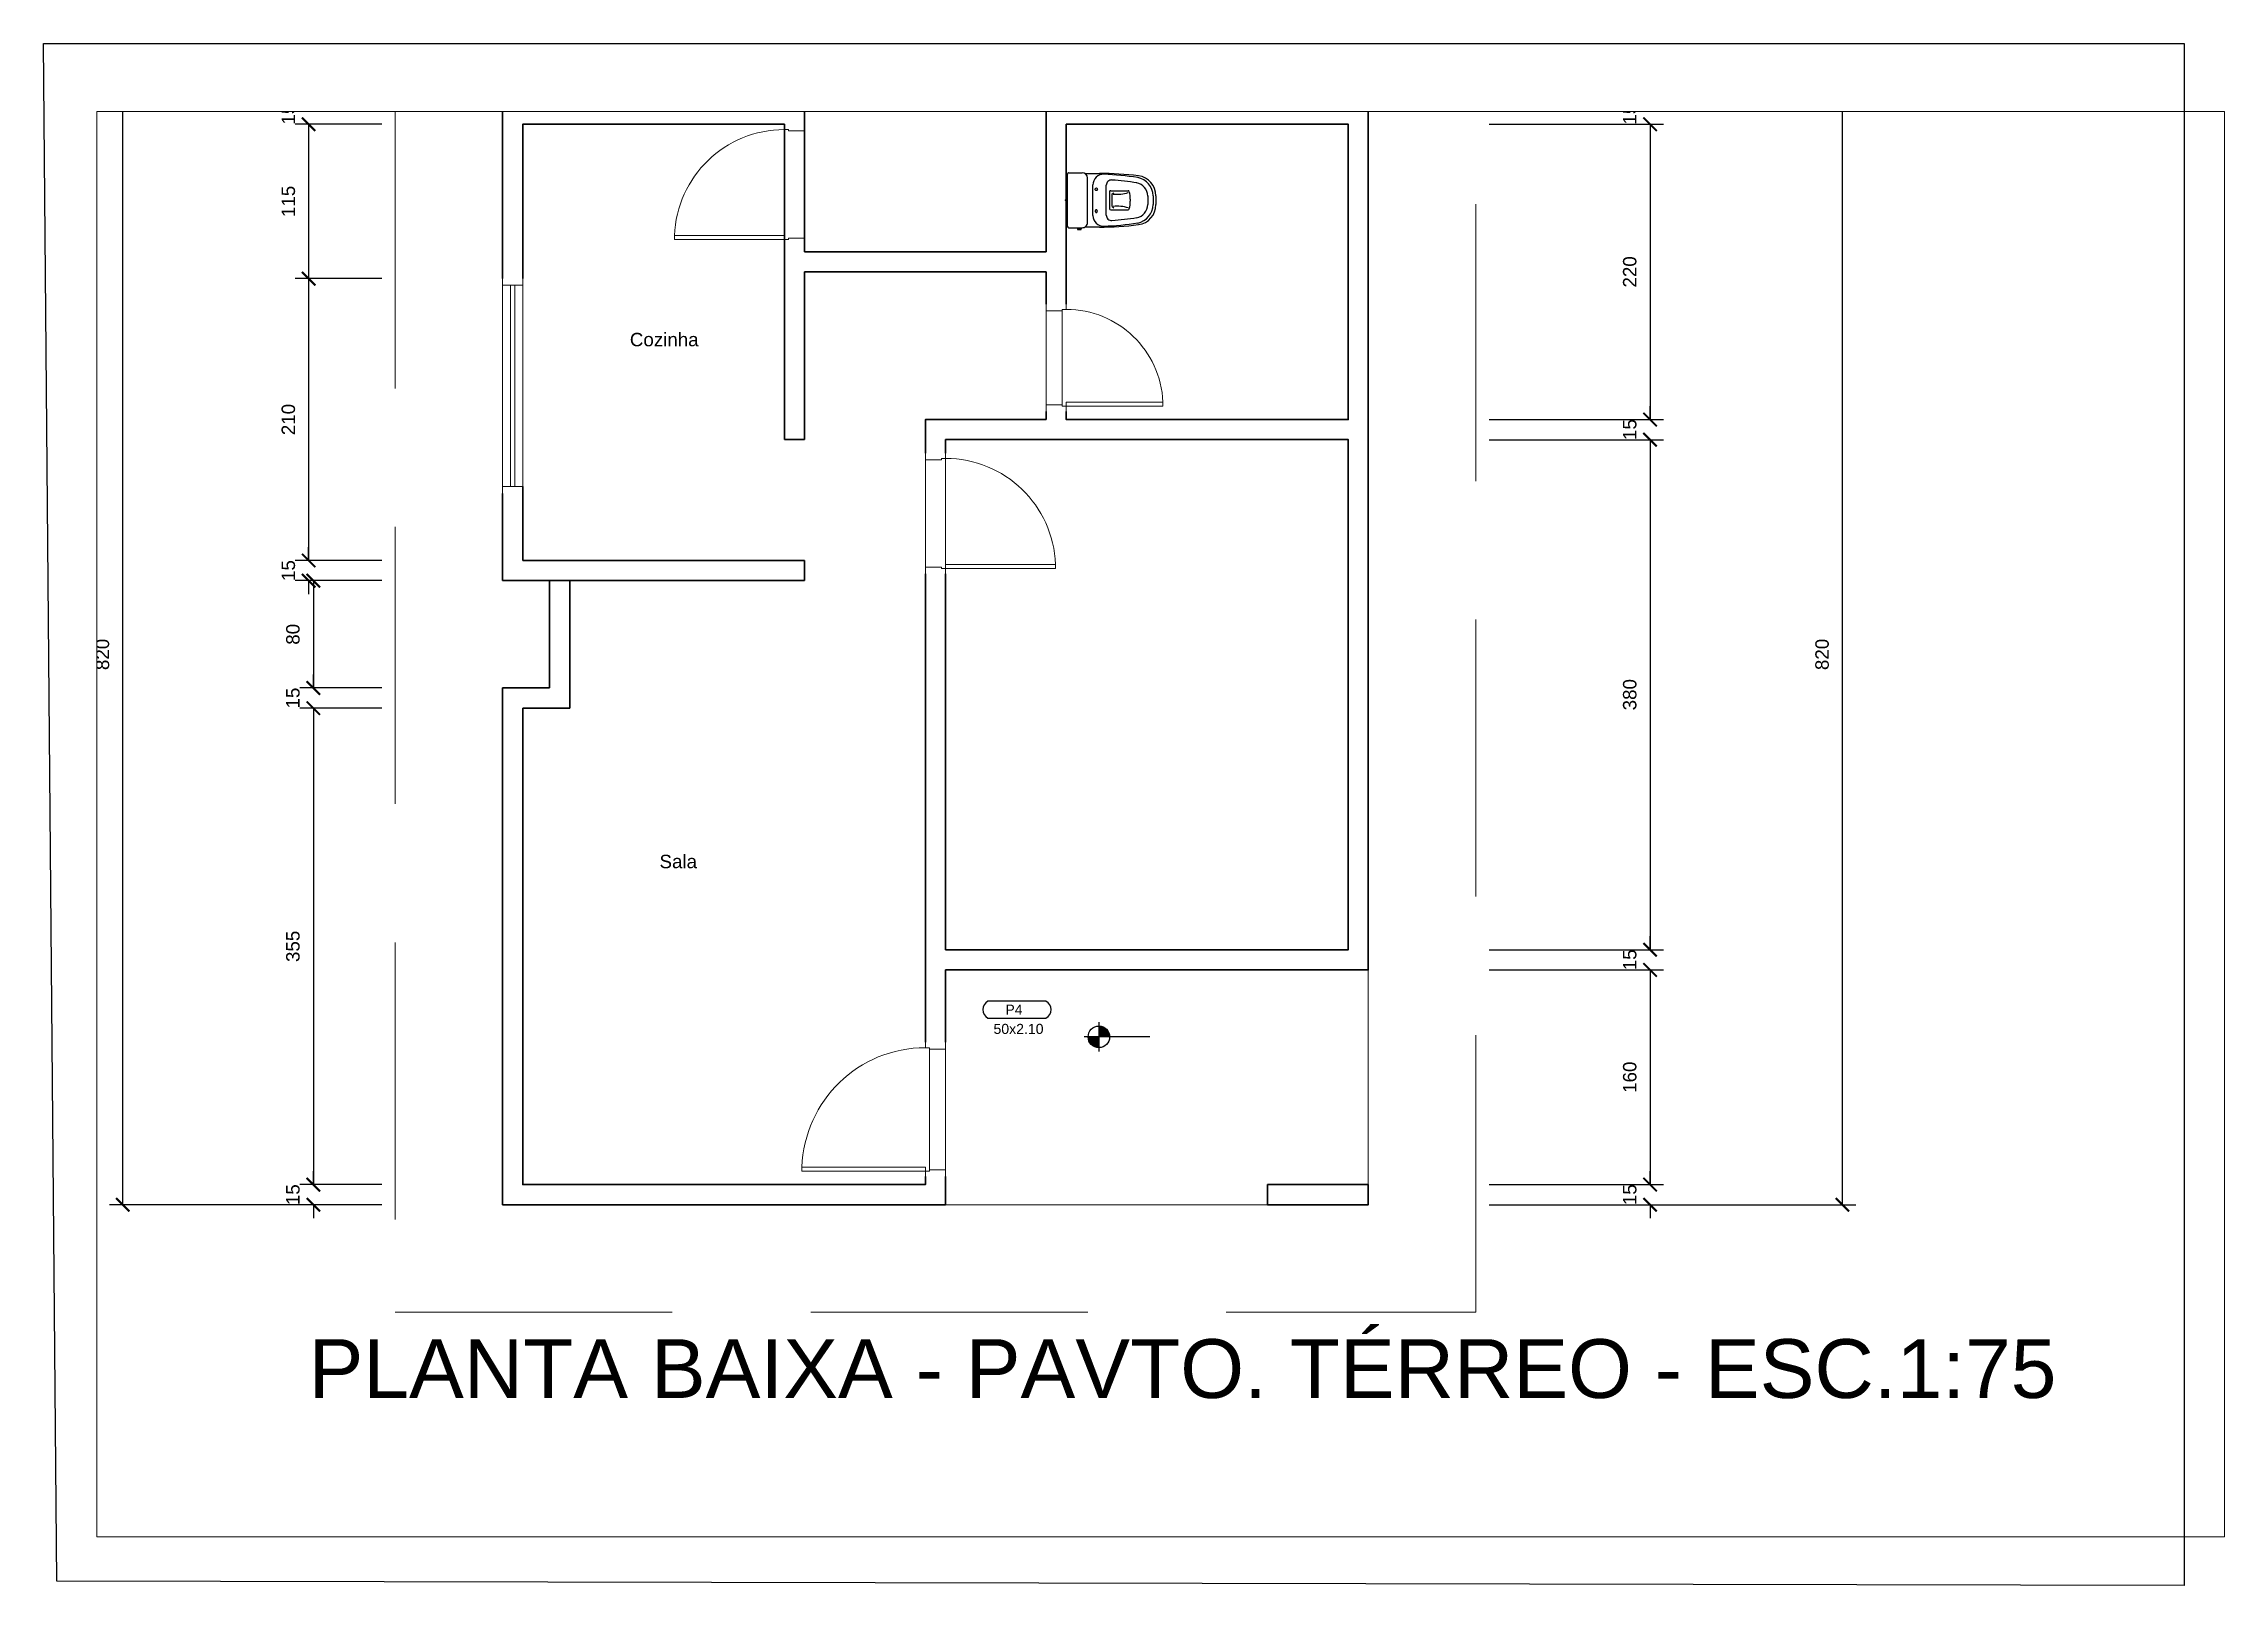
# Paper-space layout 'Layout1' of a CAD drawing. Header units: millimetres. Extents: x -1 to 284, y -3 to 198.
# The model-space entities are those that its viewports show. They can reach past a viewport. Long polylines and large blocks are cut down to what shows.
import ezdxf
from ezdxf.enums import TextEntityAlignment as Align

# ---------------------------------------------------------------- set-up
doc = ezdxf.new("R2010")
doc.units = ezdxf.units.MM
doc.linetypes.add('HIDDEN', pattern=[9.525, 6.35, -3.175])
for name, color, linetype, lineweight in [('Janelas', 2, 'Continuous', 20), ('Paredes', 5, 'Continuous', 50), ('Peitoril', 9, 'Continuous', 9), ('Piso', 251, 'Continuous', 9), ('Portas', 2, 'Continuous', 20), ('Projeção', 8, 'HIDDEN', 15), ('Soleira', 8, 'Continuous', 9), ('Texto', 3, 'Continuous', 20)]:
    doc.layers.add(name, color=color, linetype=linetype, lineweight=lineweight)
doc.layers.add('Vport', color=7, linetype='Continuous', plot=False)
doc.styles.add('arial', font='arial.ttf')
doc.styles.add('REGUA60', font='arial.ttf', dxfattribs={"width": 1.4})
doc.styles.add('Text 2 mm', font='arial.ttf', dxfattribs={"height": 2})
doc.dimstyles.new('Minha cota', dxfattribs={"dimscale": 0, "dimtxt": 2, "dimasz": 2, "dimexe": 2, "dimexo": 2, "dimgap": 2, "dimtad": 1, "dimtoh": 1, "dimzin": 9, "dimtxsty": 'Text 2 mm', "dimblk": 'ARCHTICK', "dimcen": 2, "dimclrt": 2, "dimaunit": 1, "dimadec": 3, "dimazin": 0, "dimtfac": 1, "dimtix": 1, "dimtofl": 0, "dimtmove": 2, "dimatfit": 3, "dimfxl": 1, "dimarcsym": 0})

# ---------------------------------------------------------------- blocks, each defined once
blk = doc.blocks.new('*U3')
at = {"color": 0, "linetype": 'ByBlock', "lineweight": -2}
for p, q in [((-0.219, -0.095), (-0.219, -0.114)), ((-0.205, -0.09), (-0.214, -0.09)), ((-0.214, -0.119), (-0.214, -0.09)), ((-0.205, -0.119), (-0.214, -0.119)), ((-0.205, -0.027), (-0.205, -0.125)), ((-0.2, -0.254), (-0.2, -0.144)), ((-0.193, -0.015), (0.193, -0.015)), ((0.2, -0.144), (0.2, -0.254)), ((0.205, -0.027), (0.205, -0.125)), ((-0.165, -0.165), (0.165, -0.165)), ((-0.114, -0.205), (0.114, -0.205)), ((-0.111, -0.305), (0.111, -0.305)), ((-0.071, -0.338), (-0.071, -0.467)), ((0.064, -0.328), (-0.064, -0.328)), ((-0.047, -0.35), (-0.056, -0.36)), ((-0.047, -0.35), (0.047, -0.35)), ((0.007, -0.484), (-0.008, -0.484)), ((0.047, -0.35), (0.056, -0.36)), ((0.071, -0.338), (0.071, -0.467)), ((0.033, -0.615), (-0.033, -0.615)), ((0.033, -0.655), (-0.033, -0.655)), ((0.033, -0.675), (-0.033, -0.675))]:
    blk.add_line(p, q, dxfattribs=at)
for points in [[(-0.091, -0.234, 0.105797), (-0.088, -0.236, 0.086669), (-0.085, -0.238, 0.154378), (-0.077, -0.238, 0.086669), (-0.074, -0.236, 0.105797), (-0.072, -0.234, 0.253759), (-0.072, -0.228, 0.105797), (-0.074, -0.225, 0.086669), (-0.077, -0.223, 0.154378), (-0.085, -0.223, 0.086669), (-0.088, -0.225, 0.105797), (-0.091, -0.228, 0.253759), (-0.091, -0.234)], [(0.091, -0.228, -0.253759), (0.091, -0.234, -0.105797), (0.088, -0.236, -0.086669), (0.085, -0.238, -0.154378), (0.077, -0.238, -0.086669), (0.074, -0.236, -0.105797), (0.072, -0.234, -0.253759), (0.072, -0.228, -0.105797), (0.074, -0.225, -0.086669), (0.077, -0.223, -0.154378), (0.085, -0.223, -0.086669), (0.088, -0.225, -0.105797), (0.091, -0.228, -0.1249)]]:
    blk.add_lwpolyline(points, format="xyb", dxfattribs=at)
for centre, radius, start, end in [((-0.214, -0.095), 0.005, 90, 180), ((-0.214, -0.114), 0.005, 180, 270), ((-0.193, -0.027), 0.012, 90, 180), ((-0.165, -0.125), 0.04, 180, 270), ((0.165, -0.125), 0.04, 270, 360), ((0.193, -0.027), 0.012, 0, 90), ((2.069, -0.254), 2.269, 180, 187.3437), ((-0.114, -0.285), 0.08, 90, 181.8557), ((1.822, -0.222), 2.016, 181.8557, 189.0498), ((-0.111, -0.345), 0.04, 90, 183.6333), ((0.111, -0.345), 0.04, 356.3667, 90), ((0.114, -0.285), 0.08, 358.1443, 90), ((-1.822, -0.222), 2.016, 350.9502, 358.1443), ((-2.069, -0.254), 2.269, 352.6563, 0), ((1.822, -0.222), 1.976, 183.6333, 189.0498), ((-0.061, -0.338), 0.01, 105.8312, 180), ((-0.061, -0.467), 0.01, 180, 251.4779), ((-0.016, -0.334), 0.15, 251.4779, 273.3381), ((-0.357, -0.385), 0.312, 344.377, 5.1052), ((0.016, -0.334), 0.15, 266.6619, 288.5221), ((0.357, -0.385), 0.312, 174.8948, 195.623), ((0.061, -0.338), 0.01, 0, 74.1688), ((0.061, -0.467), 0.01, 288.5221, 0), ((-1.822, -0.222), 1.976, 350.9502, 356.3667), ((-0.033, -0.525), 0.15, 187.3437, 270), ((-0.027, -0.509), 0.146, 191.9873, 267.6502), ((-0.027, -0.509), 0.106, 191.9873, 267.6502), ((0.027, -0.509), 0.106, 272.3498, 348.0127), ((0.027, -0.509), 0.146, 272.3498, 348.0127), ((0.033, -0.525), 0.15, 270, 352.6563)]:
    blk.add_arc(centre, radius, start, end, dxfattribs=at)
blk.add_point((0, 0), dxfattribs=at)
blk = doc.blocks.new('bloco1')
at = {"linetype": 'ByBlock', "lineweight": -2}
h = blk.add_hatch(color=0, dxfattribs=at)
h.dxf.hatch_style = 1
h.paths.add_polyline_path([(655.8, -88.8), (655.8, -96.8), (663.8, -96.8, 0.414214)])
h.paths.add_polyline_path([(647.8, -96.8, 0.414214), (655.8, -104.8), (655.8, -96.8)])
at = {"color": 0, "linetype": 'ByBlock', "lineweight": -2}
for p, q in [((655.8, -96.8), (644.8, -96.8)), ((655.8, -85.8), (655.8, -96.8)), ((693.8, -96.8), (655.8, -96.8)), ((655.8, -96.8), (655.8, -107.8))]:
    blk.add_line(p, q, dxfattribs=at)
blk.add_circle((655.8, -96.8), 8, dxfattribs=at)
blk = doc.blocks.new('INDESQ2')
at = {"color": 0, "linetype": 'ByBlock', "lineweight": -2}
for p, q in [((4.32, 2.96), (-4.32, 2.96)), ((-4.32, 0.44), (4.32, 0.44))]:
    blk.add_line(p, q, dxfattribs=at)
for centre, start, end in [((-3.67, 1.7), 117.3654, 242.6346), ((3.67, 1.7), 297.3654, 62.6346)]:
    blk.add_arc(centre, 1.42, start, end, dxfattribs=at)
at = {"color": 0, "linetype": 'ByBlock', "lineweight": -2, "style": 'REGUA60'}
for tag, width, p in [('COD', 1.1, (-0.08, 0.95)), ('DIM', 1.4, (-0.08, -2.17))]:
    blk.add_attdef(tag, text='', height=1.5, dxfattribs=dict(at, width=width)).set_placement(p, align=Align.CENTER)
at = {"color": 0, "linetype": 'ByBlock', "lineweight": -2, "style": 'REGUA60', "width": 1.4, "flags": 9}
blk.add_attdef('LOCAL', text='', height=1.5, dxfattribs=at).set_placement((-0.08, -4.35), align=Align.CENTER)
blk = doc.blocks.new('*U7')
at = {"color": 0, "linetype": 'ByBlock', "lineweight": -2}
for p, q in [((-4, 0), (0, 0)), ((0, 0), (0, -3)), ((96, 0), (92, 0)), ((92, 0), (92, -3)), ((1, -15), (-4, -15)), ((0, -3), (1, -3)), ((1, -3), (1, -15)), ((92, -3), (91, -3)), ((91, -3), (91, -15)), ((91, -15), (96, -15))]:
    blk.add_line(p, q, dxfattribs=at)
blk.add_lwpolyline([(0, 0), (3, 0), (3, 92), (0, 92)], close=True, dxfattribs=at)
at = {"layer": 'Projeção'}
blk.add_arc((0, 0), 92, 0, 88.1323, dxfattribs=at)
at = {"layer": 'Soleira'}
for p, q in [((91, -3), (1, -3)), ((1, -15), (91, -15))]:
    blk.add_line(p, q, dxfattribs=at)
blk = doc.blocks.new('*U9')
at = {"color": 0, "linetype": 'ByBlock', "lineweight": -2}
for p, q in [((1, 15), (-4, 15)), ((-4, 0), (0, 0)), ((0, 0), (0, 3)), ((0, 3), (1, 3)), ((1, 3), (1, 15)), ((71, 3), (71, 15)), ((71, 15), (76, 15)), ((72, 3), (71, 3)), ((72, 0), (72, 3)), ((76, 0), (72, 0))]:
    blk.add_line(p, q, dxfattribs=at)
blk.add_lwpolyline([(0, 0), (3, 0), (3, -72), (0, -72)], close=True, dxfattribs=at)
at = {"layer": 'Projeção'}
blk.add_arc((0, 0), 72, 272.3859, 360, dxfattribs=at)
at = {"layer": 'Soleira'}
for p, q in [((1, 15), (71, 15)), ((1, 3), (71, 3))]:
    blk.add_line(p, q, dxfattribs=at)
blk = doc.blocks.new('*U10')
at = {"color": 0, "linetype": 'ByBlock', "lineweight": -2}
for p, q in [((1, 0), (-4, 0)), ((1, -12), (1, 0)), ((81, -12), (81, 0)), ((81, 0), (86, 0)), ((-4, -15), (0, -15)), ((0, -15), (0, -12)), ((0, -12), (1, -12)), ((82, -12), (81, -12)), ((82, -15), (82, -12)), ((86, -15), (82, -15))]:
    blk.add_line(p, q, dxfattribs=at)
blk.add_lwpolyline([(0, -15), (3, -15), (3, -97), (0, -97)], close=True, dxfattribs=at)
at = {"layer": 'Projeção'}
blk.add_arc((0, -15), 82, 272.0967, 360, dxfattribs=at)
at = {"layer": 'Soleira'}
for p, q in [((1, 0), (81, 0)), ((82, -15), (0, -15))]:
    blk.add_line(p, q, dxfattribs=at)
blk = doc.blocks.new('P80')
at = {"color": 0, "linetype": 'ByBlock', "lineweight": -2}
for p, q in [((-4, 0), (0, 0)), ((0, 0), (0, -3)), ((86, 0), (82, 0)), ((82, 0), (82, -3)), ((1, -15), (-4, -15)), ((0, -3), (1, -3)), ((1, -3), (1, -15)), ((82, -3), (81, -3)), ((81, -3), (81, -15)), ((81, -15), (86, -15))]:
    blk.add_line(p, q, dxfattribs=at)
blk.add_lwpolyline([(0, 0), (3, 0), (3, 82), (0, 82)], close=True, dxfattribs=at)
at = {"layer": 'Projeção'}
blk.add_arc((0, 0), 82, 0, 87.9033, dxfattribs=at)
at = {"layer": 'Soleira'}
for p, q in [((82, 0), (0, 0)), ((1, -15), (81, -15))]:
    blk.add_line(p, q, dxfattribs=at)
blk = doc.blocks.new('*U12')
at = {"color": 0, "linetype": 'ByBlock', "lineweight": -2}
for p, q in [((0, 15), (5, 15)), ((5, 0), (0, 0)), ((5, 15), (5, 0)), ((160, 15), (155, 15)), ((155, 15), (155, 0)), ((155, 0), (160, 0))]:
    blk.add_line(p, q, dxfattribs=at)
blk.add_lwpolyline([(5, 6), (155, 6), (155, 9), (5, 9)], close=True, dxfattribs=at)
at = {"layer": 'Peitoril'}
for p, q in [((155, 15), (5, 15)), ((5, 0), (155, 0))]:
    blk.add_line(p, q, dxfattribs=at)
blk = doc.blocks.new('_ArchTick')
at = {"color": 0, "linetype": 'ByBlock', "const_width": 0.15}
blk.add_lwpolyline([(-0.5, -0.5), (0.5, 0.5)], dxfattribs=at)
blk = doc.blocks.new('*D23')
at = {"color": 0, "lineweight": -2, "transparency": 16777216}
for p, q in [((2996.3, 2320.8), (2996.3, 2330.8)), ((3050.8, 2320.8), (2986.3, 2320.8)), ((3050.8, 2305.8), (2986.3, 2305.8)), ((2996.3, 2305.8), (2996.3, 2295.8))]:
    blk.add_line(p, q, dxfattribs=at)
at = {"layer": 'Defpoints', "color": 0, "transparency": 16777216}
for p in [(3060.8, 2320.8), (2996.3, 2305.8), (3060.8, 2305.8)]:
    blk.add_point(p, dxfattribs=at)
at = {"color": 0, "lineweight": -2, "transparency": 16777216, "xscale": 10, "yscale": 10, "zscale": 10}
for p, rotation in [((2996.3, 2320.8), 270), ((2996.3, 2305.8), 90)]:
    blk.add_blockref('_ArchTick', p, dxfattribs=dict(at, rotation=rotation))
at = {"color": 2, "transparency": 16777216, "insert": (2981.2, 2313.3), "char_height": 10, "attachment_point": 5, "rotation": 90, "style": 'Text 2 mm'}
blk.add_mtext('15', dxfattribs=at)
blk = doc.blocks.new('*D24')
at = {"color": 0, "lineweight": -2, "transparency": 16777216}
for p, q in [((3050.8, 2305.8), (2986.3, 2305.8)), ((2996.3, 2305.8), (2996.3, 2190.8)), ((3050.8, 2190.8), (2986.3, 2190.8))]:
    blk.add_line(p, q, dxfattribs=at)
at = {"layer": 'Defpoints', "color": 0, "transparency": 16777216}
for p in [(3060.8, 2305.8), (2996.3, 2190.8), (3060.8, 2190.8)]:
    blk.add_point(p, dxfattribs=at)
at = {"color": 0, "lineweight": -2, "transparency": 16777216, "xscale": 10, "yscale": 10, "zscale": 10}
for p, rotation in [((2996.3, 2305.8), 90), ((2996.3, 2190.8), 270)]:
    blk.add_blockref('_ArchTick', p, dxfattribs=dict(at, rotation=rotation))
at = {"color": 2, "transparency": 16777216, "insert": (2981.2, 2248.3), "char_height": 10, "attachment_point": 5, "rotation": 90, "style": 'Text 2 mm'}
blk.add_mtext('115', dxfattribs=at)
blk = doc.blocks.new('*D25')
at = {"color": 0, "lineweight": -2, "transparency": 16777216}
for p, q in [((3050.8, 2190.8), (2986.3, 2190.8)), ((2996.3, 2190.8), (2996.3, 1980.8)), ((3050.8, 1980.8), (2986.3, 1980.8))]:
    blk.add_line(p, q, dxfattribs=at)
at = {"layer": 'Defpoints', "color": 0, "transparency": 16777216}
for p in [(3060.8, 2190.8), (2996.3, 1980.8), (3060.8, 1980.8)]:
    blk.add_point(p, dxfattribs=at)
at = {"color": 0, "lineweight": -2, "transparency": 16777216, "xscale": 10, "yscale": 10, "zscale": 10}
for p, rotation in [((2996.3, 2190.8), 90), ((2996.3, 1980.8), 270)]:
    blk.add_blockref('_ArchTick', p, dxfattribs=dict(at, rotation=rotation))
at = {"color": 2, "transparency": 16777216, "insert": (2981.2, 2085.8), "char_height": 10, "attachment_point": 5, "rotation": 90, "style": 'Text 2 mm'}
blk.add_mtext('210', dxfattribs=at)
blk = doc.blocks.new('*D26')
at = {"color": 0, "lineweight": -2, "transparency": 16777216}
for p, q in [((2996.3, 1980.8), (2996.3, 1990.8)), ((3050.8, 1980.8), (2986.3, 1980.8)), ((3050.8, 1965.8), (2986.3, 1965.8)), ((2996.3, 1965.8), (2996.3, 1955.8))]:
    blk.add_line(p, q, dxfattribs=at)
at = {"layer": 'Defpoints', "color": 0, "transparency": 16777216}
for p in [(3060.8, 1980.8), (2996.3, 1965.8), (3060.8, 1965.8)]:
    blk.add_point(p, dxfattribs=at)
at = {"color": 0, "lineweight": -2, "transparency": 16777216, "xscale": 10, "yscale": 10, "zscale": 10}
for p, rotation in [((2996.3, 1980.8), 270), ((2996.3, 1965.8), 90)]:
    blk.add_blockref('_ArchTick', p, dxfattribs=dict(at, rotation=rotation))
at = {"color": 2, "transparency": 16777216, "insert": (2981.2, 1973.3), "char_height": 10, "attachment_point": 5, "rotation": 90, "style": 'Text 2 mm'}
blk.add_mtext('15', dxfattribs=at)
blk = doc.blocks.new('*D28')
at = {"color": 0, "lineweight": -2, "transparency": 16777216}
for p, q in [((3050.8, 1965.8), (2989.8, 1965.8)), ((2999.8, 1965.8), (2999.8, 1885.8)), ((3050.8, 1885.8), (2989.8, 1885.8))]:
    blk.add_line(p, q, dxfattribs=at)
at = {"layer": 'Defpoints', "color": 0, "transparency": 16777216}
for p in [(3060.8, 1965.8), (2999.8, 1885.8), (3060.8, 1885.8)]:
    blk.add_point(p, dxfattribs=at)
at = {"color": 0, "lineweight": -2, "transparency": 16777216, "xscale": 10, "yscale": 10, "zscale": 10}
for p, rotation in [((2999.8, 1965.8), 90), ((2999.8, 1885.8), 270)]:
    blk.add_blockref('_ArchTick', p, dxfattribs=dict(at, rotation=rotation))
at = {"color": 2, "transparency": 16777216, "insert": (2984.6, 1925.8), "char_height": 10, "attachment_point": 5, "rotation": 90, "style": 'Text 2 mm'}
blk.add_mtext('80', dxfattribs=at)
blk = doc.blocks.new('*D29')
at = {"color": 0, "lineweight": -2, "transparency": 16777216}
for p, q in [((3050.8, 1885.8), (2989.8, 1885.8)), ((2999.8, 1885.8), (2999.8, 1895.8)), ((3050.8, 1870.8), (2989.8, 1870.8)), ((2999.8, 1870.8), (2999.8, 1860.8))]:
    blk.add_line(p, q, dxfattribs=at)
at = {"layer": 'Defpoints', "color": 0, "transparency": 16777216}
for p in [(3060.8, 1885.8), (2999.8, 1870.8), (3060.8, 1870.8)]:
    blk.add_point(p, dxfattribs=at)
at = {"color": 0, "lineweight": -2, "transparency": 16777216, "xscale": 10, "yscale": 10, "zscale": 10}
for p, rotation in [((2999.8, 1885.8), 270), ((2999.8, 1870.8), 90)]:
    blk.add_blockref('_ArchTick', p, dxfattribs=dict(at, rotation=rotation))
at = {"color": 2, "transparency": 16777216, "insert": (2984.6, 1878.3), "char_height": 10, "attachment_point": 5, "rotation": 90, "style": 'Text 2 mm'}
blk.add_mtext('15', dxfattribs=at)
blk = doc.blocks.new('*D30')
at = {"color": 0, "lineweight": -2, "transparency": 16777216}
for p, q in [((3050.8, 1870.8), (2989.8, 1870.8)), ((2999.8, 1870.8), (2999.8, 1515.8)), ((3050.8, 1515.8), (2989.8, 1515.8))]:
    blk.add_line(p, q, dxfattribs=at)
at = {"layer": 'Defpoints', "color": 0, "transparency": 16777216}
for p in [(3060.8, 1870.8), (2999.8, 1515.8), (3060.8, 1515.8)]:
    blk.add_point(p, dxfattribs=at)
at = {"color": 0, "lineweight": -2, "transparency": 16777216, "xscale": 10, "yscale": 10, "zscale": 10}
for p, rotation in [((2999.8, 1870.8), 90), ((2999.8, 1515.8), 270)]:
    blk.add_blockref('_ArchTick', p, dxfattribs=dict(at, rotation=rotation))
at = {"color": 2, "transparency": 16777216, "insert": (2984.6, 1693.3), "char_height": 10, "attachment_point": 5, "rotation": 90, "style": 'Text 2 mm'}
blk.add_mtext('355', dxfattribs=at)
blk = doc.blocks.new('*D31')
at = {"color": 0, "lineweight": -2, "transparency": 16777216}
for p, q in [((3050.8, 1515.8), (2989.8, 1515.8)), ((2999.8, 1515.8), (2999.8, 1525.8)), ((3050.8, 1500.8), (2989.8, 1500.8)), ((2999.8, 1500.8), (2999.8, 1490.8))]:
    blk.add_line(p, q, dxfattribs=at)
at = {"layer": 'Defpoints', "color": 0, "transparency": 16777216}
for p in [(3060.8, 1515.8), (2999.8, 1500.8), (3060.8, 1500.8)]:
    blk.add_point(p, dxfattribs=at)
at = {"color": 0, "lineweight": -2, "transparency": 16777216, "xscale": 10, "yscale": 10, "zscale": 10}
for p, rotation in [((2999.8, 1515.8), 270), ((2999.8, 1500.8), 90)]:
    blk.add_blockref('_ArchTick', p, dxfattribs=dict(at, rotation=rotation))
at = {"color": 2, "transparency": 16777216, "insert": (2984.6, 1508.3), "char_height": 10, "attachment_point": 5, "rotation": 90, "style": 'Text 2 mm'}
blk.add_mtext('15', dxfattribs=at)
blk = doc.blocks.new('*D32')
at = {"color": 0, "lineweight": -2, "transparency": 16777216}
for p, q in [((2986.3, 2320.8), (2847.8, 2320.8)), ((2857.8, 1500.8), (2857.8, 2320.8)), ((2989.8, 1500.8), (2847.8, 1500.8))]:
    blk.add_line(p, q, dxfattribs=at)
at = {"layer": 'Defpoints', "color": 0, "transparency": 16777216}
for p in [(2857.8, 2320.8), (2996.3, 2320.8), (2999.8, 1500.8)]:
    blk.add_point(p, dxfattribs=at)
at = {"color": 0, "lineweight": -2, "transparency": 16777216, "xscale": 10, "yscale": 10, "zscale": 10}
for p, rotation in [((2857.8, 2320.8), 90), ((2857.8, 1500.8), 270)]:
    blk.add_blockref('_ArchTick', p, dxfattribs=dict(at, rotation=rotation))
at = {"color": 2, "transparency": 16777216, "insert": (2842.7, 1910.8), "char_height": 10, "attachment_point": 5, "rotation": 90, "style": 'Text 2 mm'}
blk.add_mtext('820', dxfattribs=at)
blk = doc.blocks.new('*D33')
at = {"color": 0, "lineweight": -2, "transparency": 16777216}
for p, q in [((3995.7, 2320.8), (3995.7, 2330.8)), ((3875.8, 2320.8), (4005.7, 2320.8)), ((3875.8, 2305.8), (4005.7, 2305.8)), ((3995.7, 2305.8), (3995.7, 2295.8))]:
    blk.add_line(p, q, dxfattribs=at)
at = {"layer": 'Defpoints', "color": 0, "transparency": 16777216}
for p in [(3865.8, 2320.8), (3865.8, 2305.8), (3995.7, 2305.8)]:
    blk.add_point(p, dxfattribs=at)
at = {"color": 0, "lineweight": -2, "transparency": 16777216, "xscale": 10, "yscale": 10, "zscale": 10}
for p, rotation in [((3995.7, 2320.8), 270), ((3995.7, 2305.8), 90)]:
    blk.add_blockref('_ArchTick', p, dxfattribs=dict(at, rotation=rotation))
at = {"color": 2, "transparency": 16777216, "insert": (3980.6, 2313.3), "char_height": 10, "attachment_point": 5, "rotation": 90, "style": 'Text 2 mm'}
blk.add_mtext('15', dxfattribs=at)
blk = doc.blocks.new('*D34')
at = {"color": 0, "lineweight": -2, "transparency": 16777216}
for p, q in [((3875.8, 2305.8), (4005.7, 2305.8)), ((3995.7, 2305.8), (3995.7, 2085.8)), ((3875.8, 2085.8), (4005.7, 2085.8))]:
    blk.add_line(p, q, dxfattribs=at)
at = {"layer": 'Defpoints', "color": 0, "transparency": 16777216}
for p in [(3865.8, 2305.8), (3865.8, 2085.8), (3995.7, 2085.8)]:
    blk.add_point(p, dxfattribs=at)
at = {"color": 0, "lineweight": -2, "transparency": 16777216, "xscale": 10, "yscale": 10, "zscale": 10}
for p, rotation in [((3995.7, 2305.8), 90), ((3995.7, 2085.8), 270)]:
    blk.add_blockref('_ArchTick', p, dxfattribs=dict(at, rotation=rotation))
at = {"color": 2, "transparency": 16777216, "insert": (3980.6, 2195.8), "char_height": 10, "attachment_point": 5, "rotation": 90, "style": 'Text 2 mm'}
blk.add_mtext('220', dxfattribs=at)
blk = doc.blocks.new('*D35')
at = {"color": 0, "lineweight": -2, "transparency": 16777216}
for p, q in [((3875.8, 2085.8), (4005.7, 2085.8)), ((3995.7, 2085.8), (3995.7, 2095.8)), ((3875.8, 2070.8), (4005.7, 2070.8)), ((3995.7, 2070.8), (3995.7, 2060.8))]:
    blk.add_line(p, q, dxfattribs=at)
at = {"layer": 'Defpoints', "color": 0, "transparency": 16777216}
for p in [(3865.8, 2085.8), (3865.8, 2070.8), (3995.7, 2070.8)]:
    blk.add_point(p, dxfattribs=at)
at = {"color": 0, "lineweight": -2, "transparency": 16777216, "xscale": 10, "yscale": 10, "zscale": 10}
for p, rotation in [((3995.7, 2085.8), 270), ((3995.7, 2070.8), 90)]:
    blk.add_blockref('_ArchTick', p, dxfattribs=dict(at, rotation=rotation))
at = {"color": 2, "transparency": 16777216, "insert": (3980.6, 2078.3), "char_height": 10, "attachment_point": 5, "rotation": 90, "style": 'Text 2 mm'}
blk.add_mtext('15', dxfattribs=at)
blk = doc.blocks.new('*D36')
at = {"color": 0, "lineweight": -2, "transparency": 16777216}
for p, q in [((3875.8, 2070.8), (4005.7, 2070.8)), ((3995.7, 2070.8), (3995.7, 1690.8)), ((3875.8, 1690.8), (4005.7, 1690.8))]:
    blk.add_line(p, q, dxfattribs=at)
at = {"layer": 'Defpoints', "color": 0, "transparency": 16777216}
for p in [(3865.8, 2070.8), (3865.8, 1690.8), (3995.7, 1690.8)]:
    blk.add_point(p, dxfattribs=at)
at = {"color": 0, "lineweight": -2, "transparency": 16777216, "xscale": 10, "yscale": 10, "zscale": 10}
for p, rotation in [((3995.7, 2070.8), 90), ((3995.7, 1690.8), 270)]:
    blk.add_blockref('_ArchTick', p, dxfattribs=dict(at, rotation=rotation))
at = {"color": 2, "transparency": 16777216, "insert": (3980.6, 1880.8), "char_height": 10, "attachment_point": 5, "rotation": 90, "style": 'Text 2 mm'}
blk.add_mtext('380', dxfattribs=at)
blk = doc.blocks.new('*D37')
at = {"color": 0, "lineweight": -2, "transparency": 16777216}
for p, q in [((3875.8, 1690.8), (4005.7, 1690.8)), ((3995.7, 1690.8), (3995.7, 1700.8)), ((3875.8, 1675.8), (4005.7, 1675.8)), ((3995.7, 1675.8), (3995.7, 1665.8))]:
    blk.add_line(p, q, dxfattribs=at)
at = {"layer": 'Defpoints', "color": 0, "transparency": 16777216}
for p in [(3865.8, 1690.8), (3865.8, 1675.8), (3995.7, 1675.8)]:
    blk.add_point(p, dxfattribs=at)
at = {"color": 0, "lineweight": -2, "transparency": 16777216, "xscale": 10, "yscale": 10, "zscale": 10}
for p, rotation in [((3995.7, 1690.8), 270), ((3995.7, 1675.8), 90)]:
    blk.add_blockref('_ArchTick', p, dxfattribs=dict(at, rotation=rotation))
at = {"color": 2, "transparency": 16777216, "insert": (3980.6, 1683.3), "char_height": 10, "attachment_point": 5, "rotation": 90, "style": 'Text 2 mm'}
blk.add_mtext('15', dxfattribs=at)
blk = doc.blocks.new('*D38')
at = {"color": 0, "lineweight": -2, "transparency": 16777216}
for p, q in [((3875.8, 1675.8), (4005.7, 1675.8)), ((3995.7, 1675.8), (3995.7, 1515.8)), ((3875.8, 1515.8), (4005.7, 1515.8))]:
    blk.add_line(p, q, dxfattribs=at)
at = {"layer": 'Defpoints', "color": 0, "transparency": 16777216}
for p in [(3865.8, 1675.8), (3865.8, 1515.8), (3995.7, 1515.8)]:
    blk.add_point(p, dxfattribs=at)
at = {"color": 0, "lineweight": -2, "transparency": 16777216, "xscale": 10, "yscale": 10, "zscale": 10}
for p, rotation in [((3995.7, 1675.8), 90), ((3995.7, 1515.8), 270)]:
    blk.add_blockref('_ArchTick', p, dxfattribs=dict(at, rotation=rotation))
at = {"color": 2, "transparency": 16777216, "insert": (3980.6, 1595.8), "char_height": 10, "attachment_point": 5, "rotation": 90, "style": 'Text 2 mm'}
blk.add_mtext('160', dxfattribs=at)
blk = doc.blocks.new('*D39')
at = {"color": 0, "lineweight": -2, "transparency": 16777216}
for p, q in [((3875.8, 1515.8), (4005.7, 1515.8)), ((3995.7, 1515.8), (3995.7, 1525.8)), ((3875.8, 1500.8), (4005.7, 1500.8)), ((3995.7, 1500.8), (3995.7, 1490.8))]:
    blk.add_line(p, q, dxfattribs=at)
at = {"layer": 'Defpoints', "color": 0, "transparency": 16777216}
for p in [(3865.8, 1515.8), (3865.8, 1500.8), (3995.7, 1500.8)]:
    blk.add_point(p, dxfattribs=at)
at = {"color": 0, "lineweight": -2, "transparency": 16777216, "xscale": 10, "yscale": 10, "zscale": 10}
for p, rotation in [((3995.7, 1515.8), 270), ((3995.7, 1500.8), 90)]:
    blk.add_blockref('_ArchTick', p, dxfattribs=dict(at, rotation=rotation))
at = {"color": 2, "transparency": 16777216, "insert": (3980.6, 1508.3), "char_height": 10, "attachment_point": 5, "rotation": 90, "style": 'Text 2 mm'}
blk.add_mtext('15', dxfattribs=at)
blk = doc.blocks.new('*D40')
at = {"color": 0, "lineweight": -2, "transparency": 16777216}
for p, q in [((4005.7, 2320.8), (4149, 2320.8)), ((4139, 1500.8), (4139, 2320.8)), ((4005.7, 1500.8), (4149, 1500.8))]:
    blk.add_line(p, q, dxfattribs=at)
at = {"layer": 'Defpoints', "color": 0, "transparency": 16777216}
for p in [(3995.7, 2320.8), (4139, 2320.8), (3995.7, 1500.8)]:
    blk.add_point(p, dxfattribs=at)
at = {"color": 0, "lineweight": -2, "transparency": 16777216, "xscale": 10, "yscale": 10, "zscale": 10}
for p, rotation in [((4139, 2320.8), 90), ((4139, 1500.8), 270)]:
    blk.add_blockref('_ArchTick', p, dxfattribs=dict(at, rotation=rotation))
at = {"color": 2, "transparency": 16777216, "insert": (4123.9, 1910.8), "char_height": 10, "attachment_point": 5, "rotation": 90, "style": 'Text 2 mm'}
blk.add_mtext('820', dxfattribs=at)

msp = doc.modelspace()

# ---------------------------------------------------------------- linework, layer by layer
at = {"layer": 'Paredes'}
for p, q in [((3365.788, 2210.821), (3545.788, 2210.821)), ((3365.788, 2195.821), (3545.788, 2195.821)), ((3365.788, 2070.821), (3350.788, 2070.821)), ((3470.788, 2070.821), (3470.788, 2060.821)), ((3350.788, 1980.821), (3365.788, 1980.821)), ((3365.788, 1980.821), (3365.788, 1965.821)), ((3455.788, 1960.821), (3455.788, 1970.821)), ((3470.788, 1960.821), (3470.788, 1970.821)), ((3140.788, 1965.821), (3155.788, 1965.821)), ((3175.788, 1965.821), (3190.788, 1965.821)), ((3175.788, 1965.821), (3175.788, 1885.821)), ((3155.788, 1885.821), (3140.788, 1885.821))]:
    msp.add_line(p, q, dxfattribs=at)
for points in [[(3140.788, 2320.821), (3365.788, 2320.821), (3365.788, 2210.821)], [(3140.788, 2190.821), (3140.788, 2320.821)], [(3470.788, 1675.821), (3785.788, 1675.821), (3785.788, 2320.821)], [(3545.788, 2210.821), (3545.788, 2320.821), (3785.788, 2320.821)], [(3155.788, 2190.821), (3155.788, 2305.821), (3350.788, 2305.821), (3350.788, 2070.821)], [(3560.788, 2171.821), (3560.788, 2305.821), (3770.788, 2305.821), (3770.788, 2085.821), (3560.788, 2085.821), (3560.788, 2091.821)], [(3365.788, 2195.821), (3365.788, 2070.821)], [(3545.788, 2171.821), (3545.788, 2195.821)], [(3545.788, 2085.821), (3455.788, 2085.821), (3455.788, 2060.821)], [(3545.788, 2085.821), (3545.788, 2091.821)], [(3470.788, 1690.821), (3770.788, 1690.821), (3770.788, 2070.821), (3470.788, 2070.821)], [(3470.788, 2070.821), (3470.788, 2060.821)], [(3155.788, 1980.821), (3155.788, 2035.821)], [(3140.788, 1965.821), (3140.788, 2030.821)], [(3155.788, 1980.821), (3350.788, 1980.821)], [(3155.788, 1870.821), (3190.788, 1870.821), (3190.788, 1965.821)], [(3175.788, 1965.821), (3155.788, 1965.821)], [(3190.788, 1965.821), (3365.788, 1965.821)], [(3455.788, 1960.821), (3455.788, 1621.821)], [(3470.788, 1960.821), (3470.788, 1690.821)], [(3470.788, 1521.821), (3470.788, 1500.821), (3140.788, 1500.821), (3140.788, 1885.821)], [(3155.788, 1885.821), (3175.788, 1885.821)], [(3455.788, 1521.821), (3455.788, 1515.821), (3155.788, 1515.821), (3155.788, 1870.821)], [(3470.788, 1675.821), (3470.788, 1621.821)]]:
    msp.add_lwpolyline(points, dxfattribs=at)
msp.add_lwpolyline([(3710.788, 1515.821), (3785.788, 1515.821), (3785.788, 1500.821), (3710.788, 1500.821)], close=True, dxfattribs=at)
at = {"layer": 'Piso'}
for p, q in [((3365.788, 2320.821), (3545.788, 2320.821)), ((3785.788, 1675.821), (3785.788, 1515.821)), ((3470.788, 1500.821), (3710.788, 1500.821))]:
    msp.add_line(p, q, dxfattribs=at)
at = {"layer": 'Projeção'}
msp.add_lwpolyline([(3865.788, 2400.821), (3060.788, 2400.821), (3060.788, 1420.821), (3865.788, 1420.821)], close=True, dxfattribs=at)

# ---------------------------------------------------------------- block references
at = {"xscale": 100, "yscale": 100, "zscale": 100, "rotation": 89.99999999999984}
msp.add_blockref('*U3', (3560.067, 2249.189), dxfattribs=at)
at = {"layer": 'Janelas', "rotation": 90}
msp.add_blockref('*U12', (3155.788, 2030.821), dxfattribs=at)
at = {"layer": 'Portas', "rotation": 90}
for name, p in [('P80', (3350.788, 2219.821)), ('*U9', (3560.788, 2095.821)), ('*U10', (3455.788, 1974.821)), ('*U7', (3455.788, 1525.821))]:
    msp.add_blockref(name, p, dxfattribs=at)
at = {"layer": 'Texto', "color": 0, "linetype": 'ByBlock', "lineweight": -2}
ref = msp.add_blockref('INDESQ2', (3523.967, 1637.677), dxfattribs=dict(at, xscale=5.000000000018188, yscale=5.000000000018188, zscale=5.000000000018188))
ref.add_attrib('COD', 'P4', dxfattribs={"layer": '0', "color": 0, "height": 7.5, "style": 'arial'}).set_placement((3521.785, 1642.429), align=Align.CENTER)
ref.add_attrib('DIM', '50x2.10', dxfattribs={"layer": '0', "color": 0, "height": 7.5, "style": 'arial'}).set_placement((3525.156, 1628.069), align=Align.CENTER)
msp.add_blockref('bloco1', (2929.252, 1722.697), dxfattribs=at)

# ---------------------------------------------------------------- texts
at = {"layer": 'Texto'}
for s, height, style, p in [('Cozinha ', 10, 'Text 2 mm', (3235.592, 2140.375)), ('Sala', 10, 'Text 2 mm', (3257.692, 1751.544)), ('PLANTA BAIXA - PAVTO. TÉRREO - ESC.1:75', 43.80177, 'arial', (2996.241, 1356.848))]:
    msp.add_text(s, height=height, dxfattribs=dict(at, style=style)).set_placement(p)

# ---------------------------------------------------------------- dimensions: what is measured, and where the dimension line sits
for base, p1, p2, picture, middle in [((2857.827, 2320.821), (2999.755, 1500.821), (2996.301, 2320.821), '*D32', (2842.721, 1910.821)), ((2996.301, 2305.821), (3060.788, 2320.821), (3060.788, 2305.821), '*D23', (2981.196, 2313.321)), ((3995.741, 2305.821), (3865.788, 2320.821), (3865.788, 2305.821), '*D33', (3980.636, 2313.321)), ((4138.998, 2320.821), (3995.741, 1500.821), (3995.741, 2320.821), '*D40', (4123.893, 1910.821)), ((2996.301, 2190.821), (3060.788, 2305.821), (3060.788, 2190.821), '*D24', (2981.196, 2248.321)), ((3995.741, 2085.821), (3865.788, 2305.821), (3865.788, 2085.821), '*D34', (3980.636, 2195.821)), ((2996.301, 1980.821), (3060.788, 2190.821), (3060.788, 1980.821), '*D25', (2981.196, 2085.821)), ((3995.741, 2070.821), (3865.788, 2085.821), (3865.788, 2070.821), '*D35', (3980.636, 2078.321)), ((3995.741, 1690.821), (3865.788, 2070.821), (3865.788, 1690.821), '*D36', (3980.632, 1880.821)), ((2996.301, 1965.821), (3060.788, 1980.821), (3060.788, 1965.821), '*D26', (2981.196, 1973.321)), ((2999.755, 1885.821), (3060.788, 1965.821), (3060.788, 1885.821), '*D28', (2984.649, 1925.821)), ((2999.755, 1870.821), (3060.788, 1885.821), (3060.788, 1870.821), '*D29', (2984.649, 1878.321)), ((2999.755, 1515.821), (3060.788, 1870.821), (3060.788, 1515.821), '*D30', (2984.646, 1693.321)), ((3995.741, 1675.821), (3865.788, 1690.821), (3865.788, 1675.821), '*D37', (3980.636, 1683.321)), ((3995.741, 1515.821), (3865.788, 1675.821), (3865.788, 1515.821), '*D38', (3980.636, 1595.821)), ((2999.755, 1500.821), (3060.788, 1515.821), (3060.788, 1500.821), '*D31', (2984.649, 1508.321)), ((3995.741, 1500.821), (3865.788, 1515.821), (3865.788, 1500.821), '*D39', (3980.636, 1508.321))]:
    dim = msp.add_linear_dim(base=base, p1=p1, p2=p2, angle=90, dimstyle='Minha cota')
    dim.commit()
    dim.dimension.update_dxf_attribs({"geometry": picture, "text_midpoint": middle})

psp = doc.layouts.get("Layout1")

# ---------------------------------------------------------------- linework, layer by layer
psp.add_lwpolyline([(-0.63, 198.06), (279.12, 198.06), (279.12, -3.41), (1.12, -2.87)], close=True)

# ---------------------------------------------------------------- viewports
at = {"layer": 'Vport'}
psp.add_viewport(center=(145.36, 96.08), size=(278.02, 186.2601), view_center_point=(3631.104, 1784.445), view_height=1061.88021, dxfattribs=at)

doc.saveas('drawing.dxf')
